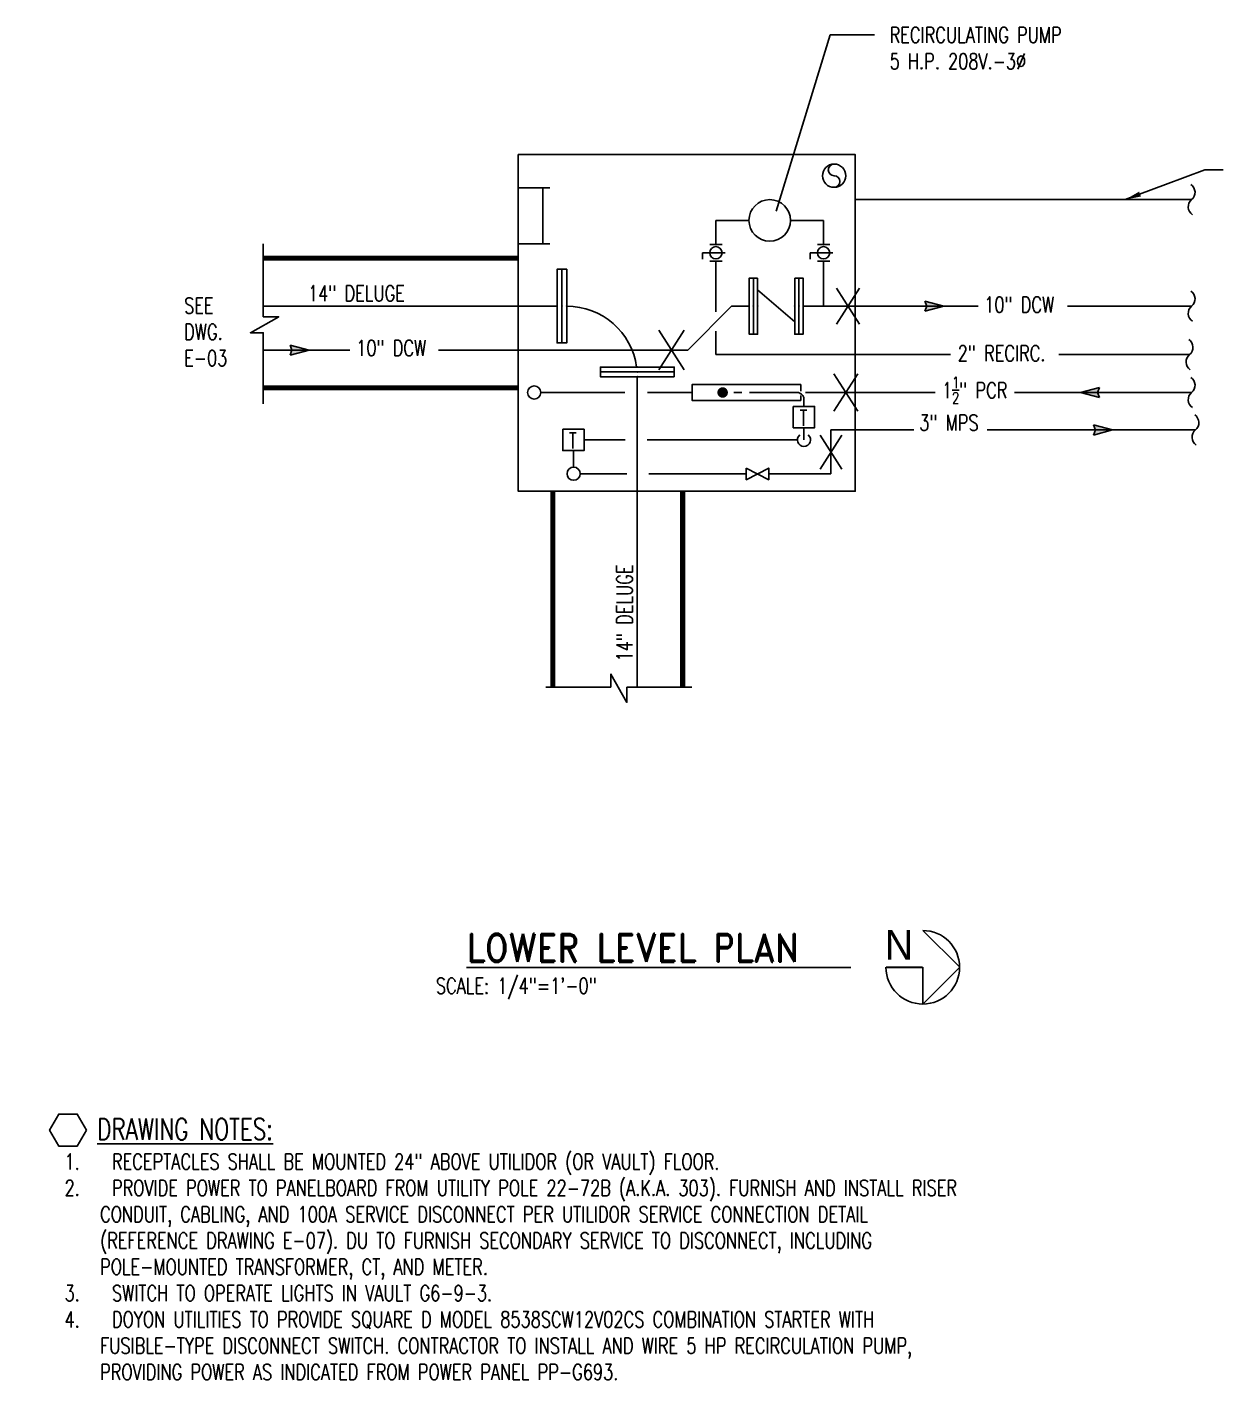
# Model space of a CAD drawing. Header units: inches. Extents: x 422 to 5092, y -339 to 887.
# Drawn here: x 2938.1 to 3279.5, y -330.8 to 55 of the extents above; entities that cross this region are included whole.
import ezdxf
from ezdxf import colors
from ezdxf.entities.mleader import LeaderData, LeaderLine
from ezdxf.enums import TextEntityAlignment as Align
from ezdxf.math import Vec2, Vec3

# ---------------------------------------------------------------- set-up
doc = ezdxf.new("R2010")
doc.units = ezdxf.units.IN
doc.header["$LTSCALE"] = 48
doc.header["$MEASUREMENT"] = 0
doc.linetypes.add('DOY01.233700-H6-3-3 Vlt (After 95% submttl)$0$HWSS', pattern=[0.515625, 0.28125, -0.046875, 0.046875, -0.046875, 0.046875, -0.046875])
for name, color, linetype in [('DOY01.233700-E-H6-3-3 Vlt (After 95% submttl)$0$E-POWER-IDEN', 71, 'Continuous'), ('DOY01.233700-E-H6-3-3 Vlt (After 95% submttl)$0$E-POWR-IDEN', 71, 'Continuous'), ('DOY01.233700-E-H6-3-3 Vlt (After 95% submttl)$0$GENERAL NOTES', 41, 'Continuous'), ('DOY01.233700-H6-3-3 Vlt (After 95% submttl)$0$EXST-BLDG', 253, 'Continuous'), ('DOY01.233700-H6-3-3 Vlt (After 95% submttl)$0$EXST-PIPE', 253, 'Continuous'), ('DOY01.233700-H6-3-3 Vlt (After 95% submttl)$0$EXST-UTLD', 253, 'Continuous'), ('DOY01.233700-H6-3-3 Vlt (After 95% submttl)$0$MU-DCW-PIPE', 253, 'Continuous'), ('DOY01.233700-H6-3-3 Vlt (After 95% submttl)$0$MU-DELGE-PIPE', 253, 'Continuous'), ('DOY01.233700-H6-3-3 Vlt (After 95% submttl)$0$MU-DELGE-TEXT', 253, 'Continuous'), ('DOY01.233700-H6-3-3 Vlt (After 95% submttl)$0$MU-DELGE-VALV', 253, 'Continuous'), ('DOY01.233700-H6-3-3 Vlt (After 95% submttl)$0$MU-NEW-TEXT-DUCT BANK', 151, 'Continuous'), ('DOY01.233700-H6-3-3 Vlt (After 95% submttl)$0$MU-PCR-PIPE', 253, 'Continuous'), ('DOY01.233700-H6-3-3 Vlt (After 95% submttl)$0$MU-PCR-VALV', 253, 'Continuous'), ('DOY01.233700-H6-3-3 Vlt (After 95% submttl)$0$MU-STEM-PIPE', 253, 'Continuous'), ('DOY01.233700-H6-3-3 Vlt (After 95% submttl)$0$MU-STEM-VALV', 253, 'Continuous'), ('DOY01.233700-H6-3-3 Vlt (After 95% submttl)$0$MU-TRACE-PIPE', 253, 'DOY01.233700-H6-3-3 Vlt (After 95% submttl)$0$HWSS'), ('DOY01.233700-H6-3-3 Vlt (After 95% submttl)$0$MU-TRACE-VALV', 253, 'Continuous'), ('DOY01.233700-H6-3-3 Vlt (After 95% submttl)$0$new-vault', 253, 'Continuous'), ('DOY01.233700-H6-3-3 Vlt (After 95% submttl)$0$TITLES', 111, 'Continuous')]:
    doc.layers.add(name, color=color, linetype=linetype)
doc.styles.add('DOY01.233700-E-H6-3-3 Vlt (After 95% submttl)$0$Note', font='romans.shx', dxfattribs={"width": 0.85})
doc.styles.add('DOY01.233700-E-H6-3-3 Vlt (After 95% submttl)$0$RomanS', font='romans.shx', dxfattribs={"width": 0.75})
doc.styles.add('DOY01.233700-H6-3-3 Vlt (After 95% submttl)$0$AU145S00', font='19', dxfattribs={"height": 12})
doc.styles.add('DOY01.233700-H6-3-3 Vlt (After 95% submttl)$0$ROMAND', font='romand.shx', dxfattribs={"width": 0.9})
doc.styles.add('DOY01.233700-H6-3-3 Vlt (After 95% submttl)$0$RomanS', font='romans.shx', dxfattribs={"width": 0.75})
doc.dimstyles.new('DOY01.233700-E-H6-3-3 Vlt (After 95% submttl)$0$FH_Arrow_Leader', dxfattribs={"dimscale": 96, "dimtxt": 0.09375, "dimasz": 0.125, "dimexe": 0.0625, "dimexo": 0.0625, "dimgap": 0.09, "dimtad": 0, "dimtih": 1, "dimtoh": 1, "dimdec": 4, "dimzin": 0, "dimdsep": 46, "dimlunit": 4, "dimtxsty": 'DOY01.233700-E-H6-3-3 Vlt (After 95% submttl)$0$RomanS', "dimcen": 0.09, "dimadec": 0, "dimazin": 0, "dimtfac": 1, "dimtdec": 4, "dimtofl": 0, "dimtmove": 0, "dimatfit": 3, "dimfxl": 1, "dimtolj": 1, "dimtzin": 0, "dimarcsym": 0})
doc.dimstyles.new('DOY01.233700-H6-3-3 Vlt (After 95% submttl)$0$Standard', dxfattribs={"dimtxt": 0.09375, "dimasz": 0.09375, "dimexe": 0.0625, "dimexo": 0.0625, "dimgap": 0.03125, "dimtad": 1, "dimdec": 8, "dimzin": 0, "dimdsep": 46, "dimlunit": 4, "dimtxsty": 'DOY01.233700-H6-3-3 Vlt (After 95% submttl)$0$RomanS', "dimcen": 0.09, "dimclrd": 254, "dimclre": 254, "dimclrt": 256, "dimadec": 0, "dimazin": 0, "dimtfac": 1, "dimtdec": 8, "dimtofl": 0, "dimtmove": 0, "dimatfit": 3, "dimfxl": 1, "dimtolj": 1, "dimtzin": 0, "dimlwd": -1, "dimlwe": -1, "dimarcsym": 0})

# ---------------------------------------------------------------- blocks, each defined once
blk = doc.blocks.new('DOY01.233700-E-H6-3-3 Vlt (After 95% submttl)$0$ELL')
blk.add_ellipse((0, 0), major_axis=(-1.005, 0), ratio=0.397545)
blk = doc.blocks.new('DOY01.233700-H6-3-3 Vlt (After 95% submttl)$0$14blndflg')
blk.add_lwpolyline([(1.375, 10.5), (0, 10.5), (0, -10.5), (1.375, -10.5)], close=True)
at = {"color": 252}
for p in [(0, 0), (1.375, 0)]:
    blk.add_point(p, dxfattribs=at)
blk = doc.blocks.new('DOY01.233700-H6-3-3 Vlt (After 95% submttl)$0$FLOWAR')
for p, q in [((0, 0), (5.41, 1.44, 35.76)), ((0, 0), (5.41, -1.44, 35.76)), ((5.41, 1.44, 35.76), (4.88, -0.03, 35.76)), ((5.41, -1.44, 35.76), (4.88, 0.03, 35.76))]:
    blk.add_line(p, q)
for points in [[(0, 0), (5.41, 1.44), (4.89, 0), (5.41, 1.44)], [(0, 0), (5.41, -1.44), (4.89, 0), (5.41, -1.44)]]:
    blk.add_solid(points)
blk = doc.blocks.new('DOY01.233700-H6-3-3 Vlt (After 95% submttl)$0$10blndflg')
blk.add_lwpolyline([(0, -8), (1.1875, -8), (1.1875, 8), (0, 8)], close=True)
at = {"color": 252}
blk.add_point((0, 0), dxfattribs=at)
blk = doc.blocks.new('DOY01.233700-E-H6-3-3 Vlt (After 95% submttl)$0$Anno_Hexagon')
at = {"color": 0, "linetype": 'ByBlock', "lineweight": -2}
blk.add_lwpolyline([(1.167, 0), (0.583, 1.01), (-0.583, 1.01), (-1.167, 0), (-0.583, -1.01), (0.583, -1.01)], close=True, dxfattribs=at)
at = {"color": 0, "linetype": 'ByBlock', "lineweight": -2, "style": 'DOY01.233700-E-H6-3-3 Vlt (After 95% submttl)$0$Note', "width": 0.85}
blk.add_attdef('ID', text='', height=1, dxfattribs=at).set_placement((0, 0), align=Align.MIDDLE)
blk = doc.blocks.new('DOY01.233700-H6-3-3 Vlt (After 95% submttl)')
at = {"color": 253}
for p, q in [((3136.20404422, -6.94625789), (3132.6983701, -6.94625789)), ((3166.89916274, -6.94625789), (3163.39348862, -6.94625789)), ((3137.0512753, -9.3299438), (3130.60466551, -9.3299438)), ((3130.60466551, -9.3299438), (3130.60466551, -11.11453719)), ((3167.74639381, -9.3299438), (3161.29978403, -9.3299438)), ((3161.29978403, -9.3299438), (3161.29978403, -11.11453719)), ((3136.20404422, -11.7136297), (3132.6983701, -11.7136297)), ((3166.89916274, -11.7136297), (3163.39348862, -11.7136297))]:
    blk.add_line(p, q, dxfattribs=at)
for centre in [(3134.45120716, -9.3299438), (3165.14632568, -9.3299438)]:
    blk.add_circle(centre, 1.75283706, dxfattribs=at)
at = {"layer": 'DOY01.233700-H6-3-3 Vlt (After 95% submttl)$0$EXST-BLDG'}
blk.add_lwpolyline([(3005.47157138, -6.74790305), (3005.47157138, -27.5853991), (3009.86516066, -27.5853991), (3001.79619379, -32.12664215), (3005.47157138, -32.12664215), (3005.47157138, -52.42966456)], dxfattribs=at)
at = {"layer": 'DOY01.233700-H6-3-3 Vlt (After 95% submttl)$0$EXST-PIPE'}
for p, q in [((3089.18546813, -24.54794495), (3005.49031568, -24.54794495)), ((3112.06046813, -44.67294495), (3112.06046813, -133.15324069))]:
    blk.add_line(p, q, dxfattribs=at)
blk.add_arc((3091.93546813, -44.67294495), 20.125, 7.8538087212, 90, dxfattribs=at)
at = {"layer": 'DOY01.233700-H6-3-3 Vlt (After 95% submttl)$0$EXST-UTLD'}
for p, q in [((3078.14476703, -10.35034739), (3005.49031568, -10.35034739)), ((3078.14476703, -10.55034739), (3005.49031568, -10.55034739)), ((3078.14476703, -10.75034739), (3005.49031568, -10.75034739)), ((3078.14476703, -10.95034739), (3005.49031568, -10.95034739)), ((3078.14476703, -11.15034739), (3005.49031568, -11.15034739)), ((3078.14476703, -11.35034739), (3005.49031568, -11.35034739)), ((3078.14476703, -47.35034739), (3005.49031568, -47.35034739)), ((3078.14476703, -47.55034739), (3005.49031568, -47.55034739)), ((3078.14476703, -47.75034739), (3005.49031568, -47.75034739)), ((3078.14476703, -47.95034739), (3005.49031568, -47.95034739)), ((3078.14476703, -48.15034739), (3005.49031568, -48.15034739)), ((3078.14476703, -48.35034739), (3005.49031568, -48.35034739)), ((3087.49005889, -77.35034739), (3087.49005889, -133.15324069)), ((3087.69005889, -77.35034739), (3087.69005889, -133.15324069)), ((3087.89005889, -77.35034739), (3087.89005889, -133.15324069)), ((3088.09005889, -77.35034739), (3088.09005889, -133.15324069)), ((3088.29005889, -77.35034739), (3088.29005889, -133.15324069)), ((3088.49005889, -77.35034739), (3088.49005889, -133.15324069)), ((3124.49005889, -77.35034739), (3124.49005889, -133.15324069)), ((3124.69005889, -77.35034739), (3124.69005889, -133.15324069)), ((3124.89005889, -77.35034739), (3124.89005889, -133.15324069)), ((3125.09005889, -77.35034739), (3125.09005889, -133.15324069)), ((3125.29005889, -77.35034739), (3125.29005889, -133.15324069)), ((3125.49005889, -77.35034739), (3125.49005889, -133.15324069))]:
    blk.add_line(p, q, dxfattribs=at)
for points in [[(3109.080792, -133.15324069), (3109.080792, -137.54682997), (3104.53954895, -129.4778631), (3104.53954895, -133.15324069)], [(3086.00564015, -133.15324069), (3104.53954895, -133.15324069)], [(3109.080792, -133.15324069), (3127.61470079, -133.15324069)]]:
    blk.add_lwpolyline(points, dxfattribs=at)
at = {"layer": 'DOY01.233700-H6-3-3 Vlt (After 95% submttl)$0$MU-DCW-PIPE'}
for p, q in [((3134.45120716, -0.09632891), (3143.87542656, -0.09632891)), ((3134.45120716, -0.09632891), (3134.45120716, -6.94625789)), ((3165.14632568, -0.09632891), (3155.72210627, -0.09632891)), ((3165.14632568, -6.94625789), (3165.14632568, -0.09632891)), ((3134.45120716, -11.7136297), (3134.45120716, -26.18674833)), ((3165.14632568, -24.54794495), (3165.14632568, -11.7136297)), ((3134.45120716, -31.68508175), (3134.45120716, -38.37606995)), ((3201.34021096, -38.37606995), (3134.45120716, -38.37606995)), ((3269.4367319, -38.37606995), (3232.16025813, -38.37606995))]:
    blk.add_line(p, q, dxfattribs=at)
blk.add_lwpolyline([(3269.22472746, -34.06878422, -0.5), (3269.4367319, -38.37606995, 0.5), (3269.64873635, -42.68335568)], format="xyb", dxfattribs=at)
blk.add_circle((3149.79876642, -0.09632891), 5.92333985, dxfattribs=at)
at = {"layer": 'DOY01.233700-H6-3-3 Vlt (After 95% submttl)$0$MU-DELGE-PIPE'}
for p, q in [((3270.03055792, 5.83617891), (3174.14476703, 5.83617891)), ((3138.94205539, -24.54794495), (3126.42234666, -37.06765368)), ((3143.94053819, -24.54794495), (3138.94205539, -24.54794495)), ((3209.2321352, -24.54794495), (3159.31553819, -24.54794495)), ((3270.03055792, -24.54794495), (3234.65244255, -24.54794495)), ((3030.16721824, -37.06765368), (3005.47157138, -37.06765368)), ((3126.42234666, -37.06765368), (3055.43290004, -37.06765368))]:
    blk.add_line(p, q, dxfattribs=at)
for points in [[(3269.81855347, 10.14346464, -0.5), (3270.03055792, 5.83617891, 0.5), (3270.24256236, 1.52889318)], [(3269.81855347, -20.24065922, -0.5), (3270.03055792, -24.54794495, 0.5), (3270.24256236, -28.85523068)]]:
    blk.add_lwpolyline(points, format="xyb", dxfattribs=at)
at = {"layer": 'DOY01.233700-H6-3-3 Vlt (After 95% submttl)$0$MU-DELGE-VALV'}
blk.add_line((3146.31553819, -19.89707421), (3156.94053819, -28.99547187), dxfattribs=at)
for points in [[(3168.8227427, -19.38476091), (3175.39268997, -29.711129)], [(3168.8227427, -29.711129), (3175.39268997, -19.38476091)], [(3118.17996325, -31.40460109), (3125.38597344, -42.73070627)], [(3118.17996325, -42.73070627), (3125.38597344, -31.40460109)]]:
    blk.add_lwpolyline(points, dxfattribs=at)
at = {"layer": 'DOY01.233700-H6-3-3 Vlt (After 95% submttl)$0$MU-PCR-PIPE'}
for p, q in [((3108.48877192, -49.1768512), (3084.55597821, -49.1768512)), ((3127.65334583, -49.1768512), (3114.95196933, -49.1768512)), ((3270.03055792, -49.1768512), (3159.9524138, -49.1768512))]:
    blk.add_line(p, q, dxfattribs=at)
blk.add_lwpolyline([(3269.81855347, -44.86956547, -0.5), (3270.03055792, -49.1768512, 0.5), (3270.24256236, -53.48413693)], format="xyb", dxfattribs=at)
for points in [[(3158.65334583, -48.824852), (3158.65334583, -46.9268512), (3127.65334583, -46.9268512), (3127.65334583, -51.4268512), (3154.14532842, -51.4268512)], [(3154.14532842, -51.4268512), (3158.65334583, -51.4268512), (3158.65334583, -50.03866044)]]:
    blk.add_lwpolyline(points, dxfattribs=at)
at = {"layer": 'DOY01.233700-H6-3-3 Vlt (After 95% submttl)$0$MU-PCR-VALV'}
for points in [[(3168.09870901, -43.86176601), (3174.86194448, -54.4919364)], [(3168.09870901, -54.4919364), (3174.86194448, -43.86176601)]]:
    blk.add_lwpolyline(points, dxfattribs=at)
blk.add_circle((3082.68097821, -49.1768512), 1.875, dxfattribs=at)
at = {"layer": 'DOY01.233700-H6-3-3 Vlt (After 95% submttl)$0$MU-STEM-PIPE'}
for p, q in [((3167.21948429, -59.8643512), (3271.11783463, -59.8643512)), ((3167.21948429, -59.8643512), (3167.21948429, -72.32910401)), ((3095.78724102, -72.32910401), (3109.06406451, -72.32910401)), ((3115.34949178, -72.32910401), (3143.0851476, -72.32910401)), ((3146.18645281, -72.32910401), (3146.40915698, -72.32910401)), ((3149.51046219, -72.32910401), (3167.21948429, -72.32910401))]:
    blk.add_line(p, q, dxfattribs=at)
blk.add_lwpolyline([(3270.90583018, -55.55706547, -0.5), (3271.11783463, -59.8643512, 0.5), (3271.32983907, -64.17163693)], format="xyb", dxfattribs=at)
at = {"layer": 'DOY01.233700-H6-3-3 Vlt (After 95% submttl)$0$MU-STEM-VALV'}
for p, q in [((3108.60046986, -62.69907786), (3096.89579784, -62.69907786)), ((3157.68333015, -62.69907786), (3114.90684577, -62.69907786)), ((3093.91224102, -70.45410401), (3093.91224102, -65.73958105))]:
    blk.add_line(p, q, dxfattribs=at)
for points in [[(3156.51782697, -53.16079871), (3156.51782697, -59.24180508), (3162.59883333, -59.24180508), (3162.59883333, -53.16079871)], [(3090.81479147, -59.65857468), (3090.81479147, -65.73958105), (3096.89579784, -65.73958105), (3096.89579784, -59.65857468)], [(3143.0851476, -70.73882807), (3143.0851476, -74.03357739), (3149.51046219, -70.73882807), (3149.51046219, -74.03357739)]]:
    blk.add_lwpolyline(points, close=True, dxfattribs=at)
for points in [[(3164.13444541, -61.29381463), (3170.30452317, -70.99168457)], [(3164.13444541, -70.99168457), (3170.30452317, -61.29381463)]]:
    blk.add_lwpolyline(points, dxfattribs=at)
blk.add_lwpolyline([(3258.78130088, -59.8643512, 0, 0, 1), (3258.78130088, -64.81697963, 0, 0, 0), (3247.47290568, -64.81697963, 2, 0, 0), (3242.51754609, -64.81697963, 0, 0, 0)], format="xyseb", dxfattribs=at)
blk.add_circle((3093.91224102, -72.32910401), 1.875, dxfattribs=at)
at = {"layer": 'DOY01.233700-H6-3-3 Vlt (After 95% submttl)$0$MU-TRACE-PIPE'}
for p, q in [((3157.55833015, -49.1768512), (3136.37482595, -49.1768512)), ((3159.55833015, -53.16079871), (3159.55833015, -51.1768512)), ((3159.55833015, -62.69907786), (3159.55833015, -59.24180508))]:
    blk.add_line(p, q, dxfattribs=at)
at = {"layer": 'DOY01.233700-H6-3-3 Vlt (After 95% submttl)$0$MU-TRACE-PIPE', "const_width": 1.5}
blk.add_lwpolyline([(3137.09927032, -48.98273692, 1), (3135.65038158, -49.37096549, 1)], format="xyb", close=True, dxfattribs=at)
at = {"layer": 'DOY01.233700-H6-3-3 Vlt (After 95% submttl)$0$MU-TRACE-PIPE'}
blk.add_arc((3157.55833015, -51.1768512), 2, 0, 90, dxfattribs=at)
at = {"layer": 'DOY01.233700-H6-3-3 Vlt (After 95% submttl)$0$MU-TRACE-VALV'}
blk.add_arc((3159.55833015, -62.69907786), 1.875, 129.6251003559, 50.3748996441, dxfattribs=at)
at = {"layer": 'DOY01.233700-H6-3-3 Vlt (After 95% submttl)$0$new-vault'}
blk.add_line((3085.14476703, 9.1952903), (3085.14476703, -6.8047097), dxfattribs=at)
blk.add_lwpolyline([(3078.14476703, 18.64965261), (3078.14476703, -77.35034739), (3174.14476703, -77.35034739), (3174.14476703, 18.64965261)], close=True, dxfattribs=at)
blk.add_lwpolyline([(3168.14476703, 15.96215261, 1), (3168.14476703, 12.64965261, -1), (3168.14476703, 9.33715261, -1)], format="xyb", dxfattribs=at)
for points in [[(3087.14476703, 9.1952903), (3078.14476703, 9.1952903)], [(3078.14476703, -6.8047097), (3087.14476703, -6.8047097)]]:
    blk.add_lwpolyline(points, dxfattribs=at)
blk.add_circle((3168.14476703, 12.64965261), 3.3125, dxfattribs=at)
at = {"layer": 'DOY01.233700-H6-3-3 Vlt (After 95% submttl)$0$TITLES'}
for p, q in [((3193.41861953, -202.5891321), (3204.01537898, -213.01890527)), ((3193.41861953, -223.56838781), (3204.01537898, -213.01890527)), ((3193.41861953, -223.56838781), (3193.41861953, -213.07875995))]:
    blk.add_line(p, q, dxfattribs=at)
at = {"layer": 'DOY01.233700-H6-3-3 Vlt (After 95% submttl)$0$TITLES', "const_width": 0.6125}
blk.add_lwpolyline([(3182.92899167, -213.07875995), (3193.41861953, -213.07875995)], dxfattribs=at)
at = {"layer": 'DOY01.233700-H6-3-3 Vlt (After 95% submttl)$0$TITLES'}
blk.add_arc((3193.41861953, -213.07875995), 10.48962785, 180, 90, dxfattribs=at)
at = {"layer": 'DOY01.233700-H6-3-3 Vlt (After 95% submttl)$0$EXST-PIPE'}
for p in [(3089.18546813, -24.54794495), (3090.56046813, -24.54794495)]:
    blk.add_blockref('DOY01.233700-H6-3-3 Vlt (After 95% submttl)$0$14blndflg', p, dxfattribs=at)
at = {"layer": 'DOY01.233700-H6-3-3 Vlt (After 95% submttl)$0$EXST-PIPE', "rotation": 270}
for p in [(3112.06046813, -41.92294495), (3112.06046813, -43.29794495)]:
    blk.add_blockref('DOY01.233700-H6-3-3 Vlt (After 95% submttl)$0$14blndflg', p, dxfattribs=at)
at = {"layer": 'DOY01.233700-H6-3-3 Vlt (After 95% submttl)$0$MU-DELGE-VALV', "rotation": 180}
for name, p in [('DOY01.233700-H6-3-3 Vlt (After 95% submttl)$0$10blndflg', (3145.12803819, -24.54794495)), ('DOY01.233700-H6-3-3 Vlt (After 95% submttl)$0$10blndflg', (3146.31553819, -24.54794495)), ('DOY01.233700-H6-3-3 Vlt (After 95% submttl)$0$FLOWAR', (3199.443247, -24.54794495)), ('DOY01.233700-H6-3-3 Vlt (After 95% submttl)$0$FLOWAR', (3018.51264205, -37.06765368))]:
    blk.add_blockref(name, p, dxfattribs=at)
at = {"layer": 'DOY01.233700-H6-3-3 Vlt (After 95% submttl)$0$MU-DELGE-VALV', "xscale": -1, "rotation": 180}
for p in [(3156.94053819, -24.54794495), (3158.12803819, -24.54794495)]:
    blk.add_blockref('DOY01.233700-H6-3-3 Vlt (After 95% submttl)$0$10blndflg', p, dxfattribs=at)
at = {"layer": 'DOY01.233700-H6-3-3 Vlt (After 95% submttl)$0$MU-PCR-VALV'}
blk.add_blockref('DOY01.233700-H6-3-3 Vlt (After 95% submttl)$0$FLOWAR', (3238.33029705, -49.1768512), dxfattribs=at)
at = {"layer": 'DOY01.233700-H6-3-3 Vlt (After 95% submttl)$0$MU-STEM-VALV', "rotation": 180}
blk.add_blockref('DOY01.233700-H6-3-3 Vlt (After 95% submttl)$0$FLOWAR', (3247.5045347, -59.8643512), dxfattribs=at)
at = {"layer": 'DOY01.233700-H6-3-3 Vlt (After 95% submttl)$0$EXST-PIPE', "style": 'DOY01.233700-H6-3-3 Vlt (After 95% submttl)$0$RomanS', "width": 0.75}
blk.add_text('14" DELUGE', height=4.5, dxfattribs=at).set_placement((3018.20474606, -23.1579204))
blk.add_text('14" DELUGE', height=4.5, rotation=90, dxfattribs=at).set_placement((3110.67044357, -125.8563638))
at = {"layer": 'DOY01.233700-H6-3-3 Vlt (After 95% submttl)$0$MU-DCW-PIPE', "insert": (3203.37115441, -35.73505068), "char_height": 4.5, "width": 53.2308312479, "attachment_point": 1, "style": 'DOY01.233700-H6-3-3 Vlt (After 95% submttl)$0$RomanS'}
blk.add_mtext('\\A1;2" RECIRC.', dxfattribs=at)
at = {"layer": 'DOY01.233700-H6-3-3 Vlt (After 95% submttl)$0$MU-DELGE-TEXT', "char_height": 4.5, "width": 23.8880523877, "attachment_point": 1, "style": 'DOY01.233700-H6-3-3 Vlt (After 95% submttl)$0$RomanS'}
for insert in [(3210.92335927, -21.8818507), (3031.95433921, -34.26221152)]:
    blk.add_mtext('\\A1;10" DCW', dxfattribs=dict(at, insert=insert))
at = {"layer": 'DOY01.233700-H6-3-3 Vlt (After 95% submttl)$0$MU-STEM-VALV', "style": 'DOY01.233700-H6-3-3 Vlt (After 95% submttl)$0$RomanS', "width": 0.7}
for p in [(3158.3297643, -58.67197378), (3092.6267288, -65.16974975)]:
    blk.add_text('T', height=4.5, rotation=360, dxfattribs=at).set_placement(p)
at = {"layer": 'DOY01.233700-H6-3-3 Vlt (After 95% submttl)$0$TITLES', "style": 'DOY01.233700-H6-3-3 Vlt (After 95% submttl)$0$ROMAND', "width": 0.9}
blk.add_text('%%ULOWER LEVEL PLAN   ', height=8, dxfattribs=at).set_placement((3118.11450958, -211.53699052), align=Align.CENTER)
at = {"layer": 'DOY01.233700-H6-3-3 Vlt (After 95% submttl)$0$TITLES', "style": 'DOY01.233700-H6-3-3 Vlt (After 95% submttl)$0$AU145S00'}
blk.add_text('N', height=8.4, dxfattribs=at).set_placement((3182.56077644, -210.86937289))
at = {"layer": 'DOY01.233700-H6-3-3 Vlt (After 95% submttl)$0$TITLES', "style": 'DOY01.233700-H6-3-3 Vlt (After 95% submttl)$0$RomanS', "width": 0.75}
blk.add_text('SCALE: 1/4"=1\'-0"', height=4.5, dxfattribs=at).set_placement((3054.65545416, -220.62352344))
at = {"layer": 'DOY01.233700-H6-3-3 Vlt (After 95% submttl)$0$MU-NEW-TEXT-DUCT BANK'}
blk.add_leader([(3251.11721305, 5.83617891), (3262.60318718, 10.13027519), (3273.83074102, 14.36092352), (3278.99111345, 14.36092352)], dimstyle='DOY01.233700-H6-3-3 Vlt (After 95% submttl)$0$Standard', override={"dimscale": 48, "dimgap": 0.03125, "dimtad": 0, "dimclrd": 0}, dxfattribs=at)
for points, layer in [([(3196.99227454, -52.37825593), (3219.50309597, -52.37825593), (3219.50309597, -44.46575593), (3196.99227454, -44.46575593)], 'DOY01.233700-H6-3-3 Vlt (After 95% submttl)$0$MU-PCR-PIPE'), ([(3190.89844092, -61.43059778), (3211.72342401, -61.43059778), (3211.72342401, -55.25284933), (3190.89844092, -55.25284933)], 'DOY01.233700-H6-3-3 Vlt (After 95% submttl)$0$MU-STEM-PIPE')]:
    blk.add_wipeout(points).dxf.layer = layer
at = {"layer": 'DOY01.233700-H6-3-3 Vlt (After 95% submttl)$0$MU-PCR-PIPE', "insert": (3208.21540278, -44.74700593), "char_height": 4.5, "width": 36.3733839417, "attachment_point": 2, "style": 'DOY01.233700-H6-3-3 Vlt (After 95% submttl)$0$RomanS'}
blk.add_mtext('\\A1;1{\\H0.7x;\\S1/2;}" PCR', dxfattribs=at)
at = {"layer": 'DOY01.233700-H6-3-3 Vlt (After 95% submttl)$0$MU-STEM-PIPE', "insert": (3192.40639059, -55.53409933), "char_height": 4.5, "width": 56.0622492486, "attachment_point": 1, "style": 'DOY01.233700-H6-3-3 Vlt (After 95% submttl)$0$RomanS'}
blk.add_mtext('3" MPS', dxfattribs=at)
blk = doc.blocks.new('DOY01.233700-E-H6-3-3 Vlt (After 95% submttl)')
at = {"layer": 'DOY01.233700-E-H6-3-3 Vlt (After 95% submttl)$0$E-POWR-IDEN'}
ml = blk.add_multileader_mtext('Standard', dxfattribs=at)
ml.set_content('(3)#2, (1)#4G TO\\PUTILITY POLE 22-72B', color=256, style='DOY01.233700-E-H6-3-3 Vlt (After 95% submttl)$0$RomanS')
ml.set_leader_properties()
ml.set_arrow_properties(name='DOY01.233700-E-H6-3-3 Vlt (After 95% submttl)$0$ELL')
ml.build(insert=Vec2(0, 0))
ml.multileader.update_dxf_attribs({"dogleg_length": 0.125, "arrow_head_size": 4.5, "scale": 48})
ctx = ml.context
ctx.base_point, ctx.scale, ctx.char_height, ctx.arrow_head_size, ctx.landing_gap_size, ctx.plane_origin = Vec3(2817.82, -182.13), 48, 4.5, 4.5, 4.32, Vec3(-0.99, 9.53)
notes = []
notes.append((ctx, [(0, (1, 1, 0), (2795.32, -182.13), (1, 0), 22.51, [(0, [(2789.68, -161.63)], 0, [])])]))
ctx.mtext.insert, ctx.mtext.width = Vec3(2822.14, -179.43), 47.2949
for ctx, leaders in notes:
    for number, flags, end, landing, length, lines in leaders:
        leader = LeaderData()
        leader.index, (leader.has_last_leader_line, leader.has_dogleg_vector, leader.attachment_direction) = number, flags
        leader.last_leader_point, leader.dogleg_vector, leader.dogleg_length = Vec3(end), Vec3(landing), length
        for number, points, colour, breaks in lines:
            line = LeaderLine()
            line.index, line.vertices, line.color, line.breaks = number, Vec3.list(points), colors.encode_raw_color(colour), breaks
            leader.lines.append(line)
        ctx.leaders.append(leader)
blk.add_blockref('DOY01.233700-H6-3-3 Vlt (After 95% submttl)', (0, 0))
at = {"layer": 'DOY01.233700-E-H6-3-3 Vlt (After 95% submttl)$0$GENERAL NOTES', "xscale": 4.5, "yscale": 4.5, "zscale": 4.5}
blk.add_blockref('DOY01.233700-E-H6-3-3 Vlt (After 95% submttl)$0$Anno_Hexagon', (2949.81, -259.5), dxfattribs=at)
at = {"layer": 'DOY01.233700-E-H6-3-3 Vlt (After 95% submttl)$0$E-POWER-IDEN', "insert": (2982.91, -22.13), "char_height": 4.5, "width": 14.3816, "attachment_point": 1, "style": 'DOY01.233700-E-H6-3-3 Vlt (After 95% submttl)$0$RomanS'}
blk.add_mtext('SEE DWG.\\PE-03', dxfattribs=at)
at = {"layer": 'DOY01.233700-E-H6-3-3 Vlt (After 95% submttl)$0$E-POWR-IDEN', "insert": (3183.97, 55.04), "char_height": 4.5, "attachment_point": 1, "style": 'DOY01.233700-E-H6-3-3 Vlt (After 95% submttl)$0$RomanS'}
blk.add_mtext('\\A1;RECIRCULATING PUMP\\P5 H.P. 208V.-3%%C', dxfattribs=at)
at = {"layer": 'DOY01.233700-E-H6-3-3 Vlt (After 95% submttl)$0$GENERAL NOTES', "insert": (2948.84, -256.24), "char_height": 3.375, "width": 279.4226, "attachment_point": 1, "style": 'DOY01.233700-E-H6-3-3 Vlt (After 95% submttl)$0$RomanS'}
blk.add_mtext('\\A1;{\\H1.7778x;   \\LDRAWING NOTES:\\P\\pi-10.125,l10.125;\\H0.74999x;\\l1.^IRECEPTACLES SHALL BE MOUNTED 24" ABOVE UTILIDOR (OR VAULT) FLOOR.\\P2.^IPROVIDE POWER TO PANELBOARD FROM UTILITY POLE 22-72B (A.K.A. 303). FURNISH AND INSTALL RISER CONDUIT, CABLING, AND 100A SERVICE DISCONNECT PER UTILIDOR SERVICE CONNECTION DETAIL (REFERENCE DRAWING E-07). DU TO FURNISH SECONDARY SERVICE TO DISCONNECT, INCLUDING POLE-MOUNTED TRANSFORMER, CT, AND METER. \\P3.^ISWITCH TO OPERATE LIGHTS IN VAULT G6-9-3.\\P4.^IDOYON UTILITIES TO PROVIDE SQUARE D MODEL 8538SCW12V02CS COMBINATION STARTER WITH FUSIBLE-TYPE DISCONNECT SWITCH. CONTRACTOR TO INSTALL AND WIRE 5 HP RECIRCULATION PUMP, PROVIDING POWER AS INDICATED FROM POWER PANEL PP-G693.}', dxfattribs=at)
at = {"layer": 'DOY01.233700-E-H6-3-3 Vlt (After 95% submttl)$0$E-POWR-IDEN', "annotation_type": 0, "has_hookline": 1, "hookline_direction": 0, "text_width": 54.16}
blk.add_leader([(3151.6, 2.5), (3167.04, 52.79), (3179.65, 52.79)], dimstyle='DOY01.233700-E-H6-3-3 Vlt (After 95% submttl)$0$FH_Arrow_Leader', override={"dimscale": 0, "dimgap": 0.09, "dimtad": 0}, dxfattribs=at)

msp = doc.modelspace()

# ---------------------------------------------------------------- block references
msp.add_blockref('DOY01.233700-E-H6-3-3 Vlt (After 95% submttl)', (0, 0))

doc.saveas('drawing.dxf')
